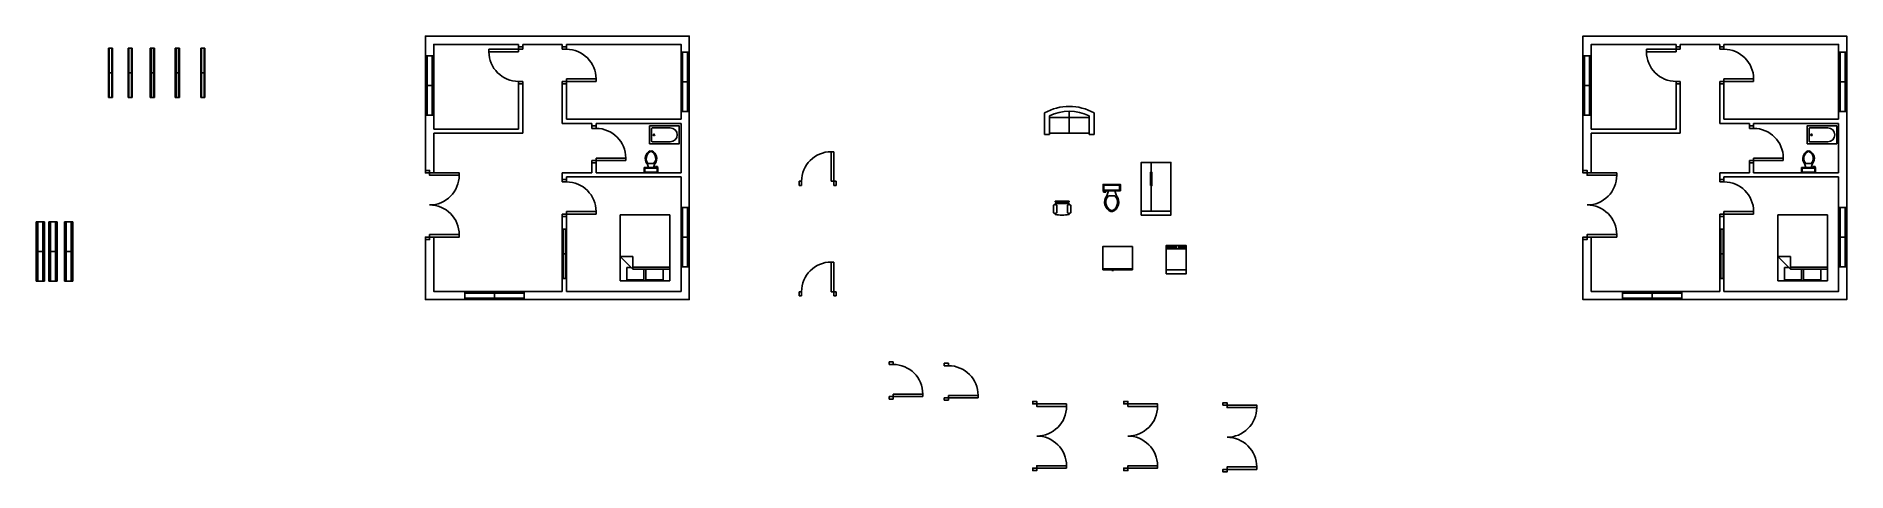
# Model space of a CAD drawing. Header units: inches. Extents: x 1531 to 3727, y 1742 to 4091.
# Drawn here: x 1531 to 3727, y 1742 to 2271 of the extents above.
import ezdxf

# ---------------------------------------------------------------- set-up
doc = ezdxf.new("R2010")
doc.units = ezdxf.units.IN
doc.header["$MEASUREMENT"] = 0

# ---------------------------------------------------------------- blocks, each defined once
blk = doc.blocks.new('Toilet - top')
for p, q in [((-10, -8.5), (-8, -8.5)), ((-10, -9.5), (-10, -8.5)), ((-7, -9.5), (-10, -9.5)), ((-8, -8.5), (-8, -8)), ((-7, -8), (-7, -9.5)), ((-4, -8), (-6, -14)), ((4, -14), (-4, -14)), ((4, -8), (6, -14)), ((9.5, -6), (9.5, -2))]:
    blk.add_line(p, q)
blk.add_lwpolyline([(10.5, -8), (10.5, 0), (-10.5, 0), (-10.5, -8)], close=True)
for points in [[(-9.5, -2), (-9.5, -6)], [(8.5, -1), (-8.5, -1)], [(-8.5, -7), (8.5, -7)]]:
    blk.add_lwpolyline(points)
for centre, radius, start, end in [((-8.6, -1.9), 0.884, 81.8699, 188.1301), ((-8.6, -6.1), 0.884, 171.8699, 278.1301), ((3.5, -21.6), 12.2, 141.4691, 247.9714), ((4.2, -21.8), 11.3, 136.3677, 238.9468), ((-3.5, -21.6), 12.2, 292.0284, 38.5307), ((-4.2, -21.8), 11.3, 301.053, 43.6321), ((8.6, -1.9), 0.884, 351.8699, 98.1301), ((8.6, -6.1), 0.884, 261.8699, 8.1301), ((0, -27.9), 4, 245.7318, 294.2682), ((0, -29), 4, 254.8605, 285.1395)]:
    blk.add_arc(centre, radius, start, end)
blk = doc.blocks.new('Bed - Queen')
at = {"linetype": 'Continuous'}
for p, q in [((0, -80.00003), (0, 0)), ((0, 0), (59.99999, 0)), ((59.99999, 0), (59.99999, -80.00003)), ((0, -14.4), (44.8, -14.4)), ((44.8, -16.8), (0, -16.8)), ((7.99999, -1.2), (28.79998, -1.2)), ((7.99999, -14.4), (7.99999, -1.2)), ((28.79998, -1.2), (28.79998, -14.4)), ((31.19999, -1.2), (51.99999, -1.2)), ((31.19999, -14.4), (31.19999, -1.2)), ((59.99999, -29.6), (44.8, -14.4)), ((44.8, -14.4), (44.8, -29.6)), ((51.99999, -16.4), (46.79936, -16.4)), ((51.99999, -1.2), (51.99999, -16.4)), ((44.8, -29.6), (59.99999, -29.6)), ((59.99999, -80.00003), (0, -80.00003))]:
    blk.add_line(p, q, dxfattribs=at)
blk = doc.blocks.new('Chair - Desk')
at = {"linetype": 'Continuous'}
for p, q in [((-8.5, 0), (-8.5, -1)), ((-8.5, 0), (8.5, 0)), ((8.5, 0), (8.5, -1)), ((-10.5, -5), (-10.5, -14)), ((-8.5, -3), (-8.5, -4)), ((-8.5, -3), (8.5, -3)), ((-8.5, -15), (-8.5, -16)), ((-6.5, -14), (-6.5, -5)), ((-2, -3), (-2, -1.9355)), ((2, -1.9576), (2, -3)), ((6.5, -5), (6.5, -14)), ((8.5, -3), (8.5, -4)), ((8.5, -15), (8.5, -16)), ((10.5, -14), (10.5, -5))]:
    blk.add_line(p, q, dxfattribs=at)
for centre, radius, start, end in [((-8.5, -6.5), 2.5, 36.8699, 143.1301), ((-8.5, -12.5), 2.5, 216.8699, 323.1301), ((0, 34.625), 36.625, 256.5803, 283.4197), ((0, 19.625), 36.625, 256.5803, 283.4197), ((8.5, -6.5), 2.5, 36.8699, 143.1301), ((8.5, -12.5), 2.5, 216.8699, 323.1301)]:
    blk.add_arc(centre, radius, start, end, dxfattribs=at)
blk = doc.blocks.new('Sofa - Roundback Loveseat 5 ft.')
at = {"linetype": 'Continuous'}
for p, q in [((-24, -33.99998), (-24, -11.46958)), ((-23.9998, -13.38178), (23.99986, -13.38178)), ((0, -32.44198), (0, -5.99998)), ((24.00004, -33.99998), (24.00004, -11.46958)), ((-24, -32.44198), (24.00004, -32.44198))]:
    blk.add_line(p, q, dxfattribs=at)
for points in [[(-24, -33.99998), (-30, -33.99998), (-30, -7.99998)], [(30.00004, -7.99998), (30.00004, -33.99998), (24.00004, -33.99998)]]:
    blk.add_lwpolyline(points, dxfattribs=at)
for centre, radius, start, end in [((0, -60.24998), 60.24998, 60.13715, 119.8628), ((0, -61.38438), 55.38444, 64.32083, 115.6792)]:
    blk.add_arc(centre, radius, start, end, dxfattribs=at)
blk = doc.blocks.new('Bath Tub - 26 x 60 in.')
for p, q in [((8, -18), (10, -18)), ((9, -17), (9, -19))]:
    blk.add_line(p, q)
blk.add_lwpolyline([(0, -36), (0, 0), (60, 0), (60, -36)], close=True)
for points in [[(4, -30), (4, -6)], [(6, -4), (42, -4)], [(42, -32), (6, -32)]]:
    blk.add_lwpolyline(points)
for radius in [1.5, 1]:
    blk.add_circle((9, -18), radius)
for centre, radius, start, end in [((5.75, -5.75), 1.77, 81.8699, 188.1301), ((5.75, -30.25), 1.77, 171.8699, 278.1301), ((42, -18), 14, 270, 90)]:
    blk.add_arc(centre, radius, start, end)
blk = doc.blocks.new('Refrigerator-2 door - 36 in top')
for p, q in [((0, -26.999999), (36, -26.999999)), ((11, -27.999999), (11, -28.999999)), ((11, -28.999999), (13, -28.999999)), ((12, -26.999999), (12, -28.999999)), ((13, -28.999999), (13, -27.999999))]:
    blk.add_line(p, q)
blk.add_lwpolyline([(0, -27.999999), (0, 0), (36, 0), (36, -27.999999)], close=True)
blk = doc.blocks.new('Dishwasher')
for p, q in [((24, 30.5), (0, 30.5)), ((16, 32.5), (16.75, 32.5)), ((16.5, 32), (16.2942, 31.7942)), ((16.3156, 33.1843), (16.5, 33)), ((17, 32.75), (17, 33.5)), ((17, 32.25), (17, 31.5)), ((18, 32.5), (17.25, 32.5)), ((17.5, 33), (17.6938, 33.1938)), ((17.7061, 31.7939), (17.5, 32)), ((19, 32.5), (19.75, 32.5)), ((19.5, 32), (19.2942, 31.7942)), ((19.3156, 33.1843), (19.5, 33)), ((20, 32.75), (20, 33.5)), ((20, 32.25), (20, 31.5)), ((21, 32.5), (20.25, 32.5)), ((20.5, 33), (20.6938, 33.1938)), ((20.7061, 31.7939), (20.5, 32)), ((0, 5), (24, 5))]:
    blk.add_line(p, q)
for points in [[(0, 0), (0, 34.5), (24, 34.5), (24, 0)], [(0.5, 31), (0.5, 34), (12, 34), (12, 31)], [(15, 31), (15, 34), (22, 34), (22, 31)]]:
    blk.add_lwpolyline(points, close=True)
for centre, radius in [((2.5, 32.5), 0.75), ((5, 32.5), 0.75), ((7.5, 32.5), 0.75), ((10, 32.5), 0.75), ((17, 32.5), 1), ((20, 32.5), 1)]:
    blk.add_circle(centre, radius)
blk = doc.blocks.new('Refrigerator-2 door - 36 in front')
for p, q in [((12, 5), (12, 64)), ((0, 5), (36, 5))]:
    blk.add_line(p, q)
for points in [[(0, 0), (0, 64), (36, 64), (36, 0)], [(11, 36), (11, 52), (13, 52), (13, 36)]]:
    blk.add_lwpolyline(points, close=True)

msp = doc.modelspace()

# ---------------------------------------------------------------- linework, layer by layer
at = {"color": 41, "true_color": 0xf4ee51}
for p, q in [((1618.8, 2256.9), (1623.8, 2256.9)), ((1618.8, 2196.9), (1618.8, 2256.9)), ((1619.8, 2196.9), (1619.8, 2256.9)), ((1622.8, 2256.9), (1622.8, 2196.9)), ((1623.8, 2256.9), (1623.8, 2196.9)), ((1623.8, 2256.9), (1623.8, 2226.9)), ((1642.7, 2256.9), (1647.7, 2256.9)), ((1642.7, 2196.9), (1642.7, 2256.9)), ((1643.7, 2196.9), (1643.7, 2256.9)), ((1646.7, 2256.9), (1646.7, 2196.9)), ((1647.7, 2256.9), (1647.7, 2196.9)), ((1647.7, 2256.9), (1647.7, 2226.9)), ((1669.6, 2256.9), (1674.6, 2256.9)), ((1669.6, 2196.9), (1669.6, 2256.9)), ((1670.6, 2196.9), (1670.6, 2256.9)), ((1673.6, 2256.9), (1673.6, 2196.9)), ((1674.6, 2256.9), (1674.6, 2196.9)), ((1674.6, 2256.9), (1674.6, 2226.9)), ((1699.9, 2256.9), (1704.9, 2256.9)), ((1699.9, 2196.9), (1699.9, 2256.9)), ((1700.9, 2196.9), (1700.9, 2256.9)), ((1703.9, 2256.9), (1703.9, 2196.9)), ((1704.9, 2256.9), (1704.9, 2196.9)), ((1704.9, 2256.9), (1704.9, 2226.9)), ((1730.9, 2256.9), (1735.9, 2256.9)), ((1730.9, 2196.9), (1730.9, 2256.9)), ((1731.9, 2196.9), (1731.9, 2256.9)), ((1734.9, 2256.9), (1734.9, 2196.9)), ((1735.9, 2256.9), (1735.9, 2196.9)), ((1735.9, 2256.9), (1735.9, 2226.9)), ((2013.4, 2247.6), (2003.4, 2247.6)), ((2003.4, 2247.6), (2003.4, 2175.6)), ((2005.4, 2247.6), (2005.4, 2175.6)), ((2011.4, 2175.6), (2011.4, 2247.6)), ((2013.4, 2175.6), (2013.4, 2247.6)), ((2323.4, 2252), (2313.4, 2252)), ((2313.4, 2252), (2313.4, 2180)), ((2315.4, 2252), (2315.4, 2180)), ((2321.4, 2180), (2321.4, 2252)), ((2323.4, 2180), (2323.4, 2252)), ((3417.5, 2247.6), (3407.5, 2247.6)), ((3407.5, 2247.6), (3407.5, 2175.6)), ((3409.5, 2247.6), (3409.5, 2175.6)), ((3415.5, 2175.6), (3415.5, 2247.6)), ((3417.5, 2175.6), (3417.5, 2247.6)), ((3727.5, 2252), (3717.5, 2252)), ((3717.5, 2252), (3717.5, 2180)), ((3719.5, 2252), (3719.5, 2180)), ((3725.5, 2180), (3725.5, 2252)), ((3727.5, 2180), (3727.5, 2252)), ((1622.8, 2226.9), (1619.8, 2226.9)), ((1646.7, 2226.9), (1643.7, 2226.9)), ((1673.6, 2226.9), (1670.6, 2226.9)), ((1703.9, 2226.9), (1700.9, 2226.9)), ((1734.9, 2226.9), (1731.9, 2226.9)), ((1623.8, 2196.9), (1618.8, 2196.9)), ((1647.7, 2196.9), (1642.7, 2196.9)), ((1674.6, 2196.9), (1669.6, 2196.9)), ((1704.9, 2196.9), (1699.9, 2196.9)), ((1735.9, 2196.9), (1730.9, 2196.9)), ((2011.4, 2211.6), (2005.4, 2211.6)), ((2321.4, 2216), (2315.4, 2216)), ((3415.5, 2211.6), (3409.5, 2211.6)), ((3725.5, 2216), (3719.5, 2216)), ((2003.4, 2175.6), (2013.4, 2175.6)), ((2313.4, 2180), (2323.4, 2180)), ((3407.5, 2175.6), (3417.5, 2175.6)), ((3717.5, 2180), (3727.5, 2180)), ((1541.3, 2045.7), (1531.3, 2045.7)), ((1531.3, 2045.7), (1531.3, 1973.7)), ((1533.3, 2045.7), (1533.3, 1973.7)), ((1539.3, 1973.7), (1539.3, 2045.7)), ((1541.3, 1973.7), (1541.3, 2045.7)), ((1556.7, 2045.7), (1546.7, 2045.7)), ((1546.7, 2045.7), (1546.7, 1973.7)), ((1548.7, 2045.7), (1548.7, 1973.7)), ((1554.7, 1973.7), (1554.7, 2045.7)), ((1556.7, 1973.7), (1556.7, 2045.7)), ((1575.5, 2045.7), (1565.5, 2045.7)), ((1565.5, 2045.7), (1565.5, 1973.7)), ((1567.5, 2045.7), (1567.5, 1973.7)), ((1573.5, 1973.7), (1573.5, 2045.7)), ((1575.5, 1973.7), (1575.5, 2045.7)), ((2323.4, 2063.2), (2313.4, 2063.2)), ((2313.4, 2063.2), (2313.4, 1991.2)), ((2315.4, 2063.2), (2315.4, 1991.2)), ((2321.4, 1991.2), (2321.4, 2063.2)), ((2323.4, 1991.2), (2323.4, 2063.2)), ((3727.5, 2063.2), (3717.5, 2063.2)), ((3717.5, 2063.2), (3717.5, 1991.2)), ((3719.5, 2063.2), (3719.5, 1991.2)), ((3725.5, 1991.2), (3725.5, 2063.2)), ((3727.5, 1991.2), (3727.5, 2063.2)), ((2169.4, 2037.1), (2174.4, 2037.1)), ((2169.4, 1977.1), (2169.4, 2037.1)), ((2170.4, 1977.1), (2170.4, 2037.1)), ((2173.4, 2037.1), (2173.4, 1977.1)), ((2174.4, 2037.1), (2174.4, 1977.1)), ((2174.4, 2037.1), (2174.4, 2007.1)), ((2321.4, 2027.2), (2315.4, 2027.2)), ((3573.5, 2037.1), (3578.5, 2037.1)), ((3573.5, 1977.1), (3573.5, 2037.1)), ((3574.5, 1977.1), (3574.5, 2037.1)), ((3577.5, 2037.1), (3577.5, 1977.1)), ((3578.5, 2037.1), (3578.5, 1977.1)), ((3578.5, 2037.1), (3578.5, 2007.1)), ((3725.5, 2027.2), (3719.5, 2027.2)), ((1539.3, 2009.7), (1533.3, 2009.7)), ((1554.7, 2009.7), (1548.7, 2009.7)), ((1573.5, 2009.7), (1567.5, 2009.7)), ((2173.4, 2007.1), (2170.4, 2007.1)), ((3577.5, 2007.1), (3574.5, 2007.1)), ((2174.4, 1977.1), (2169.4, 1977.1)), ((2313.4, 1991.2), (2323.4, 1991.2)), ((3578.5, 1977.1), (3573.5, 1977.1)), ((3717.5, 1991.2), (3727.5, 1991.2)), ((1531.3, 1973.7), (1541.3, 1973.7)), ((1546.7, 1973.7), (1556.7, 1973.7)), ((1565.5, 1973.7), (1575.5, 1973.7)), ((2051.1, 1961.4), (2051.1, 1951.4)), ((2123.1, 1961.4), (2051.1, 1961.4)), ((2123.1, 1959.4), (2051.1, 1959.4)), ((2087.1, 1953.4), (2087.1, 1959.4)), ((2123.1, 1951.4), (2123.1, 1961.4)), ((3455.3, 1961.4), (3455.3, 1951.4)), ((3527.3, 1961.4), (3455.3, 1961.4)), ((3527.3, 1959.4), (3455.3, 1959.4)), ((3491.3, 1953.4), (3491.3, 1959.4)), ((3527.3, 1951.4), (3527.3, 1961.4)), ((2051.1, 1953.4), (2123.1, 1953.4)), ((2051.1, 1951.4), (2123.1, 1951.4)), ((3455.3, 1953.4), (3527.3, 1953.4)), ((3455.3, 1951.4), (3527.3, 1951.4))]:
    msp.add_line(p, q, dxfattribs=at)
for p, q in [((2013.4, 2261.4), (2116.4, 2261.4)), ((2116.4, 2261.4), (2116.4, 2252.4)), ((2121.4, 2261.4), (2121.4, 2255.4)), ((2121.4, 2261.4), (2121.4, 2258.4)), ((2169.4, 2261.4), (2169.4, 2255.4)), ((2313.4, 2261.4), (2174.4, 2261.4)), ((2174.4, 2261.4), (2174.4, 2255.4)), ((2174.4, 2261.4), (2174.4, 2258.4)), ((3417.5, 2261.4), (3520.5, 2261.4)), ((3520.5, 2261.4), (3520.5, 2252.4)), ((3525.5, 2261.4), (3525.5, 2255.4)), ((3525.5, 2261.4), (3525.5, 2258.4)), ((3573.5, 2261.4), (3573.5, 2255.4)), ((3717.5, 2261.4), (3578.5, 2261.4)), ((3578.5, 2261.4), (3578.5, 2255.4)), ((3578.5, 2261.4), (3578.5, 2258.4)), ((2174.4, 2219.4), (2174.4, 2170.4)), ((3578.5, 2219.4), (3578.5, 2170.4)), ((2116.4, 2216.4), (2116.4, 2158.4)), ((2121.4, 2216.4), (2121.4, 2153.4)), ((2169.4, 2216.4), (2169.4, 2165.4)), ((3520.5, 2216.4), (3520.5, 2158.4)), ((3525.5, 2216.4), (3525.5, 2153.4)), ((3573.5, 2216.4), (3573.5, 2165.4)), ((2116.4, 2158.4), (2013.4, 2158.4)), ((2121.4, 2153.4), (2013.4, 2153.4)), ((2169.4, 2165.4), (2205.4, 2165.4)), ((2174.4, 2170.4), (2313.4, 2170.4)), ((2313.4, 2170.4), (2205.4, 2170.4)), ((2205.4, 2165.4), (2205.4, 2159.4)), ((2313.4, 2165.4), (2210.4, 2165.4)), ((2210.4, 2165.4), (2210.4, 2159.4)), ((2210.4, 2165.4), (2313.4, 2165.4)), ((2210.4, 2165.4), (2210.4, 2162.4)), ((2210.4, 2165.4), (2210.4, 2162.4)), ((3520.5, 2158.4), (3417.5, 2158.4)), ((3525.5, 2153.4), (3417.5, 2153.4)), ((3573.5, 2165.4), (3609.5, 2165.4)), ((3578.5, 2170.4), (3717.5, 2170.4)), ((3717.5, 2170.4), (3609.5, 2170.4)), ((3609.5, 2165.4), (3609.5, 2159.4)), ((3614.5, 2165.4), (3717.5, 2165.4)), ((3717.5, 2165.4), (3614.5, 2165.4)), ((3614.5, 2165.4), (3614.5, 2159.4)), ((3614.5, 2165.4), (3614.5, 2162.4)), ((3614.5, 2165.4), (3614.5, 2162.4)), ((2498.6, 2131.1), (2495.6, 2131.1)), ((2495.6, 2131.1), (2495.6, 2095.1)), ((2498.6, 2095.1), (2498.6, 2131.1)), ((2205.4, 2120.4), (2205.4, 2105.4)), ((2210.4, 2123.4), (2210.4, 2105.4)), ((3609.5, 2120.4), (3609.5, 2105.4)), ((3614.5, 2123.4), (3614.5, 2105.4)), ((2169.4, 2105.4), (2205.4, 2105.4)), ((2169.4, 2094.4), (2169.4, 2105.4)), ((2174.4, 2100.4), (2313.4, 2100.4)), ((2174.4, 2100.4), (2174.4, 2097.4)), ((2174.4, 2094.4), (2174.4, 2100.4)), ((2210.4, 2105.4), (2313.4, 2105.4)), ((2313.4, 2100.4), (2313.4, 2094.4)), ((2459.6, 2095.1), (2456.6, 2095.1)), ((2456.6, 2095.1), (2456.6, 2090.1)), ((2456.6, 2090.1), (2459.6, 2090.1)), ((2459.6, 2090.1), (2459.6, 2095.1)), ((2495.6, 2095.1), (2498.6, 2095.1)), ((2501.6, 2095.1), (2498.6, 2095.1)), ((2498.6, 2095.1), (2498.6, 2090.1)), ((2498.6, 2090.1), (2501.6, 2090.1)), ((2501.6, 2090.1), (2501.6, 2095.1)), ((3573.5, 2094.4), (3573.5, 2105.4)), ((3573.5, 2105.4), (3609.5, 2105.4)), ((3578.5, 2094.4), (3578.5, 2100.4)), ((3578.5, 2100.4), (3717.5, 2100.4)), ((3578.5, 2100.4), (3578.5, 2097.4)), ((3614.5, 2105.4), (3717.5, 2105.4)), ((3717.5, 2100.4), (3717.5, 2094.4)), ((2169.4, 1961.4), (2169.4, 2055.4)), ((2169.4, 2052.4), (2169.4, 2049.4)), ((2174.4, 1961.4), (2174.4, 2058.4)), ((2174.4, 2052.4), (2174.4, 2049.4)), ((3573.5, 1961.4), (3573.5, 2055.4)), ((3573.5, 2052.4), (3573.5, 2049.4)), ((3578.5, 1961.4), (3578.5, 2058.4)), ((3578.5, 2052.4), (3578.5, 2049.4)), ((2013.4, 1961.4), (2013.4, 2021.4)), ((3417.5, 1961.4), (3417.5, 2021.4)), ((2498.6, 1997.1), (2495.6, 1997.1)), ((2495.6, 1997.1), (2495.6, 1961.1)), ((2498.6, 1961.1), (2498.6, 1997.1)), ((2313.4, 1961.4), (2174.4, 1961.4)), ((2459.6, 1961.1), (2456.6, 1961.1)), ((2456.6, 1961.1), (2456.6, 1956.1)), ((2456.6, 1956.1), (2459.6, 1956.1)), ((2459.6, 1956.1), (2459.6, 1961.1)), ((2495.6, 1961.1), (2498.6, 1961.1)), ((2501.6, 1961.1), (2498.6, 1961.1)), ((2498.6, 1961.1), (2498.6, 1956.1)), ((2498.6, 1956.1), (2501.6, 1956.1)), ((2501.6, 1956.1), (2501.6, 1961.1)), ((3717.5, 1961.4), (3578.5, 1961.4)), ((2565.7, 1875.7), (2565.7, 1872.7)), ((2570.7, 1875.7), (2565.7, 1875.7)), ((2565.7, 1872.7), (2570.7, 1872.7)), ((2570.7, 1872.7), (2570.7, 1875.7)), ((2632.8, 1874.2), (2632.8, 1871.2)), ((2637.8, 1874.2), (2632.8, 1874.2)), ((2632.8, 1871.2), (2637.8, 1871.2)), ((2637.8, 1871.2), (2637.8, 1874.2)), ((2565.7, 1833.7), (2565.7, 1830.7)), ((2570.7, 1833.7), (2565.7, 1833.7)), ((2565.7, 1830.7), (2570.7, 1830.7)), ((2606.7, 1836.7), (2570.7, 1836.7)), ((2570.7, 1836.7), (2570.7, 1833.7)), ((2570.7, 1830.7), (2570.7, 1833.7)), ((2570.7, 1833.7), (2606.7, 1833.7)), ((2606.7, 1833.7), (2606.7, 1836.7)), ((2632.8, 1832.2), (2632.8, 1829.2)), ((2637.8, 1832.2), (2632.8, 1832.2)), ((2632.8, 1829.2), (2637.8, 1829.2)), ((2673.8, 1835.2), (2637.8, 1835.2)), ((2637.8, 1835.2), (2637.8, 1832.2)), ((2637.8, 1829.2), (2637.8, 1832.2)), ((2637.8, 1832.2), (2673.8, 1832.2)), ((2673.8, 1832.2), (2673.8, 1835.2))]:
    msp.add_line(p, q)
at = {"color": 240, "true_color": 0xed1f24}
for p, q in [((2116.4, 2255.4), (2080.4, 2255.4)), ((2080.4, 2255.4), (2080.4, 2252.4)), ((2080.4, 2252.4), (2116.4, 2252.4)), ((2121.4, 2258.4), (2116.4, 2258.4)), ((2116.4, 2258.4), (2116.4, 2255.4)), ((2116.4, 2255.4), (2116.4, 2258.4)), ((2116.4, 2255.4), (2121.4, 2255.4)), ((2116.4, 2252.4), (2116.4, 2255.4)), ((2116.4, 2252.4), (2116.4, 2255.4)), ((2121.4, 2255.4), (2121.4, 2258.4)), ((2121.4, 2255.4), (2121.4, 2258.4)), ((2169.4, 2258.4), (2169.4, 2255.4)), ((2174.4, 2258.4), (2169.4, 2258.4)), ((2169.4, 2255.4), (2174.4, 2255.4)), ((2174.4, 2255.4), (2174.4, 2258.4)), ((3520.5, 2255.4), (3484.5, 2255.4)), ((3484.5, 2255.4), (3484.5, 2252.4)), ((3484.5, 2252.4), (3520.5, 2252.4)), ((3525.5, 2258.4), (3520.5, 2258.4)), ((3520.5, 2258.4), (3520.5, 2255.4)), ((3520.5, 2255.4), (3520.5, 2258.4)), ((3520.5, 2255.4), (3525.5, 2255.4)), ((3520.5, 2252.4), (3520.5, 2255.4)), ((3520.5, 2252.4), (3520.5, 2255.4)), ((3525.5, 2255.4), (3525.5, 2258.4)), ((3525.5, 2255.4), (3525.5, 2258.4)), ((3573.5, 2258.4), (3573.5, 2255.4)), ((3578.5, 2258.4), (3573.5, 2258.4)), ((3573.5, 2255.4), (3578.5, 2255.4)), ((3578.5, 2255.4), (3578.5, 2258.4)), ((2210.4, 2219.4), (2174.4, 2219.4)), ((2174.4, 2219.4), (2174.4, 2216.4)), ((2210.4, 2216.4), (2210.4, 2219.4)), ((3614.5, 2219.4), (3578.5, 2219.4)), ((3578.5, 2219.4), (3578.5, 2216.4)), ((3614.5, 2216.4), (3614.5, 2219.4)), ((2121.4, 2216.4), (2116.4, 2216.4)), ((2116.4, 2216.4), (2116.4, 2213.4)), ((2116.4, 2216.4), (2116.4, 2213.4)), ((2116.4, 2213.4), (2121.4, 2213.4)), ((2121.4, 2213.4), (2121.4, 2216.4)), ((2121.4, 2213.4), (2121.4, 2216.4)), ((2169.4, 2216.4), (2169.4, 2213.4)), ((2174.4, 2216.4), (2169.4, 2216.4)), ((2169.4, 2213.4), (2174.4, 2213.4)), ((2174.4, 2213.4), (2174.4, 2216.4)), ((2174.4, 2216.4), (2210.4, 2216.4)), ((3525.5, 2216.4), (3520.5, 2216.4)), ((3520.5, 2216.4), (3520.5, 2213.4)), ((3520.5, 2216.4), (3520.5, 2213.4)), ((3520.5, 2213.4), (3525.5, 2213.4)), ((3525.5, 2213.4), (3525.5, 2216.4)), ((3525.5, 2213.4), (3525.5, 2216.4)), ((3573.5, 2216.4), (3573.5, 2213.4)), ((3578.5, 2216.4), (3573.5, 2216.4)), ((3573.5, 2213.4), (3578.5, 2213.4)), ((3578.5, 2213.4), (3578.5, 2216.4)), ((3578.5, 2216.4), (3614.5, 2216.4)), ((2205.4, 2162.4), (2205.4, 2159.4)), ((2210.4, 2162.4), (2205.4, 2162.4)), ((2205.4, 2159.4), (2210.4, 2159.4)), ((2210.4, 2159.4), (2210.4, 2162.4)), ((3609.5, 2162.4), (3609.5, 2159.4)), ((3614.5, 2162.4), (3609.5, 2162.4)), ((3609.5, 2159.4), (3614.5, 2159.4)), ((3614.5, 2159.4), (3614.5, 2162.4)), ((2205.4, 2120.4), (2205.4, 2117.4)), ((2210.4, 2120.4), (2205.4, 2120.4)), ((2205.4, 2117.4), (2210.4, 2117.4)), ((2246.4, 2123.4), (2210.4, 2123.4)), ((2210.4, 2123.4), (2210.4, 2120.4)), ((2210.4, 2117.4), (2210.4, 2120.4)), ((2210.4, 2120.4), (2246.4, 2120.4)), ((2246.4, 2120.4), (2246.4, 2123.4)), ((3609.5, 2120.4), (3609.5, 2117.4)), ((3614.5, 2120.4), (3609.5, 2120.4)), ((3609.5, 2117.4), (3614.5, 2117.4)), ((3650.5, 2123.4), (3614.5, 2123.4)), ((3614.5, 2123.4), (3614.5, 2120.4)), ((3614.5, 2117.4), (3614.5, 2120.4)), ((3614.5, 2120.4), (3650.5, 2120.4)), ((3650.5, 2120.4), (3650.5, 2123.4)), ((2169.4, 2097.4), (2169.4, 2094.4)), ((2174.4, 2097.4), (2169.4, 2097.4)), ((2169.4, 2094.4), (2174.4, 2094.4)), ((2174.4, 2094.4), (2174.4, 2097.4)), ((3573.5, 2097.4), (3573.5, 2094.4)), ((3578.5, 2097.4), (3573.5, 2097.4)), ((3573.5, 2094.4), (3578.5, 2094.4)), ((3578.5, 2094.4), (3578.5, 2097.4)), ((2169.4, 2055.4), (2169.4, 2052.4)), ((2174.4, 2055.4), (2169.4, 2055.4)), ((2169.4, 2052.4), (2174.4, 2052.4)), ((2210.4, 2058.4), (2174.4, 2058.4)), ((2174.4, 2058.4), (2174.4, 2055.4)), ((2174.4, 2052.4), (2174.4, 2055.4)), ((2174.4, 2055.4), (2210.4, 2055.4)), ((2210.4, 2055.4), (2210.4, 2058.4)), ((3573.5, 2055.4), (3573.5, 2052.4)), ((3578.5, 2055.4), (3573.5, 2055.4)), ((3573.5, 2052.4), (3578.5, 2052.4)), ((3614.5, 2058.4), (3578.5, 2058.4)), ((3578.5, 2058.4), (3578.5, 2055.4)), ((3578.5, 2052.4), (3578.5, 2055.4)), ((3578.5, 2055.4), (3614.5, 2055.4)), ((3614.5, 2055.4), (3614.5, 2058.4))]:
    msp.add_line(p, q, dxfattribs=at)
for points in [[(2003.4, 2027.4), (2003.4, 1951.4), (2323.4, 1951.4), (2323.4, 2271.4), (2003.4, 2271.4), (2003.4, 2108.4)], [(3407.5, 2027.4), (3407.5, 1951.4), (3727.5, 1951.4), (3727.5, 2271.4), (3407.5, 2271.4), (3407.5, 2108.4)], [(2116.4, 2261.4), (2013.4, 2261.4), (2013.4, 2158.4)], [(2169.4, 2261.4), (2121.4, 2261.4)], [(2313.4, 2170.4), (2313.4, 2261.4), (2174.4, 2261.4)], [(3520.5, 2261.4), (3417.5, 2261.4), (3417.5, 2158.4)], [(3573.5, 2261.4), (3525.5, 2261.4)], [(3717.5, 2170.4), (3717.5, 2261.4), (3578.5, 2261.4)], [(2013.4, 2153.4), (2013.4, 2105.4)], [(2313.4, 2105.4), (2313.4, 2165.4)], [(3417.5, 2153.4), (3417.5, 2105.4)], [(3717.5, 2105.4), (3717.5, 2165.4)], [(2174.4, 1961.4), (2313.4, 1961.4), (2313.4, 2100.4)], [(3578.5, 1961.4), (3717.5, 1961.4), (3717.5, 2100.4)], [(2013.4, 2027.4), (2013.4, 1961.4), (2169.4, 1961.4)], [(3417.5, 2027.4), (3417.5, 1961.4), (3573.5, 1961.4)]]:
    msp.add_lwpolyline(points)
for points in [[(2044.4, 2102.4), (2044.4, 2105.4), (2008.4, 2105.4), (2008.4, 2108.4), (2003.4, 2108.4), (2003.4, 2105.4), (2008.4, 2105.4), (2008.4, 2102.4), (2044.4, 2102.4, -0.414214), (2008.4, 2066.4)], [(3448.5, 2102.4), (3448.5, 2105.4), (3412.5, 2105.4), (3412.5, 2108.4), (3407.5, 2108.4), (3407.5, 2105.4), (3412.5, 2105.4), (3412.5, 2102.4), (3448.5, 2102.4, -0.414214), (3412.5, 2066.4)], [(2044.4, 2030.4), (2044.4, 2027.4), (2008.4, 2027.4), (2008.4, 2024.4), (2003.4, 2024.4), (2003.4, 2027.4), (2008.4, 2027.4), (2008.4, 2030.4), (2044.4, 2030.4, 0.414214), (2008.4, 2066.4)], [(3448.5, 2030.4), (3448.5, 2027.4), (3412.5, 2027.4), (3412.5, 2024.4), (3407.5, 2024.4), (3407.5, 2027.4), (3412.5, 2027.4), (3412.5, 2030.4), (3448.5, 2030.4, 0.414214), (3412.5, 2066.4)]]:
    msp.add_lwpolyline(points, format="xyb", dxfattribs=at)
for points in [[(2781, 1821.8), (2781, 1824.8), (2745, 1824.8), (2745, 1827.8), (2740, 1827.8), (2740, 1824.8), (2745, 1824.8), (2745, 1821.8), (2781, 1821.8, -0.414214), (2745, 1785.8)], [(2891.4, 1821.8), (2891.4, 1824.8), (2855.4, 1824.8), (2855.4, 1827.8), (2850.4, 1827.8), (2850.4, 1824.8), (2855.4, 1824.8), (2855.4, 1821.8), (2891.4, 1821.8, -0.414214), (2855.4, 1785.8)], [(3011.7, 1820.3), (3011.7, 1823.3), (2975.7, 1823.3), (2975.7, 1826.3), (2970.7, 1826.3), (2970.7, 1823.3), (2975.7, 1823.3), (2975.7, 1820.3), (3011.7, 1820.3, -0.414214), (2975.7, 1784.3)], [(2781, 1749.8), (2781, 1746.8), (2745, 1746.8), (2745, 1743.8), (2740, 1743.8), (2740, 1746.8), (2745, 1746.8), (2745, 1749.8), (2781, 1749.8, 0.414214), (2745, 1785.8)], [(2891.4, 1749.8), (2891.4, 1746.8), (2855.4, 1746.8), (2855.4, 1743.8), (2850.4, 1743.8), (2850.4, 1746.8), (2855.4, 1746.8), (2855.4, 1749.8), (2891.4, 1749.8, 0.414214), (2855.4, 1785.8)], [(3011.7, 1748.3), (3011.7, 1745.3), (2975.7, 1745.3), (2975.7, 1742.3), (2970.7, 1742.3), (2970.7, 1745.3), (2975.7, 1745.3), (2975.7, 1748.3), (3011.7, 1748.3, 0.414214), (2975.7, 1784.3)]]:
    msp.add_lwpolyline(points, format="xyb")
for centre, start, end in [((2116.4, 2252.4), 180, 270), ((2174.4, 2219.4), 0, 90), ((3520.5, 2252.4), 180, 270), ((3578.5, 2219.4), 0, 90), ((2210.4, 2123.4), 0, 90), ((3614.5, 2123.4), 0, 90), ((2174.4, 2058.4), 0, 90), ((3578.5, 2058.4), 0, 90)]:
    msp.add_arc(centre, 36, start, end, dxfattribs=at)
for centre, start, end in [((2495.6, 2095.1), 90, 180), ((2495.6, 1961.1), 90, 180), ((2570.7, 1836.7), 0, 90), ((2637.8, 1835.2), 0, 90)]:
    msp.add_arc(centre, 36, start, end)

# ---------------------------------------------------------------- block references
for name, p in [('Sofa - Roundback Loveseat 5 ft.', (2784.4, 2186.1)), ('Refrigerator-2 door - 36 in front', (2871.7, 2054)), ('Toilet - top', (2835.8, 2091.4)), ('Chair - Desk', (2775.6, 2071)), ('Refrigerator-2 door - 36 in top', (2825, 2015.8)), ('Dishwasher', (2902, 1982.7))]:
    msp.add_blockref(name, p)
at = {"xscale": 0.6, "yscale": 0.6, "zscale": 0.6}
for p in [(2275.2, 2162.3), (3679.3, 2162.3)]:
    msp.add_blockref('Bath Tub - 26 x 60 in.', p, dxfattribs=at)
at = {"xscale": 0.8067184390788137, "yscale": 0.8067184390788137, "zscale": 0.8067184390788137, "rotation": 180}
for p in [(2277, 2105.4), (3681.1, 2105.4)]:
    msp.add_blockref('Toilet - top', p, dxfattribs=at)
at = {"rotation": 180}
for p in [(2299.7, 1974.2), (3703.9, 1974.2)]:
    msp.add_blockref('Bed - Queen', p, dxfattribs=at)

doc.saveas('drawing.dxf')
